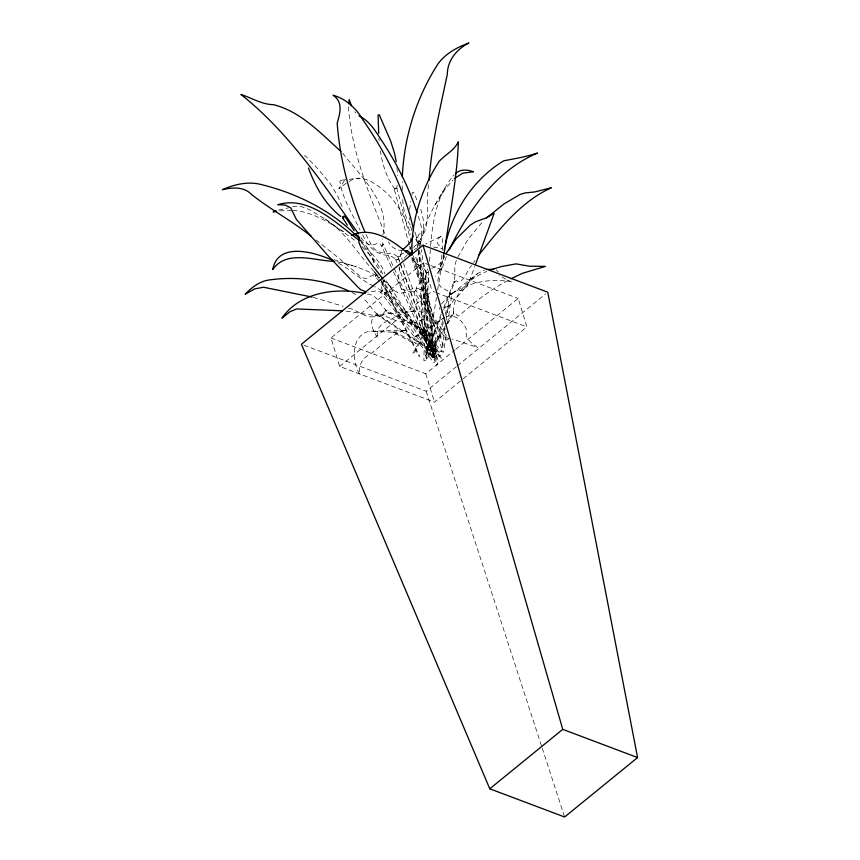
<?xml version="1.0" encoding="UTF-8"?>
<svg xmlns="http://www.w3.org/2000/svg" width="860" height="860" viewBox="0 0 860 860"><rect width="100%" height="100%" fill="white"/><g stroke="black" fill="none" stroke-linecap="round" stroke-linejoin="round"><path stroke-width="0.64" stroke-dasharray="4.3 3.22" d="M402.243 190.189L402.254 181.707M428.506 270.76L425.894 360.748L423.873 360.609L425.937 272.684C424.507 264.783 412.477 265.418 412.123 256.366M432.15 356.319C435.687 322.446 423.26 290.132 413.23 258.473M434.913 356.739C438.6 321.543 425.324 288.079 415.1 255.151M441.879 255.054L440.148 269.234L435.203 276.2M428.656 184.75C425.85 200.487 429.871 217.677 424.292 232.598L422.174 233.931L420.368 233.823A10.406 4.236 68.7 0 0 417.895 237.854L419.368 249.12M348.44 106.887C351.396 151.338 369.617 195.768 386.075 236.822M409.629 209.517L410.8 201.219M411.94 194.854C412.854 186.448 416.304 200.154 417.831 201.81M396.815 188.361L397.127 185.319M442.276 250.26C441.933 246.186 444.039 239.005 441.223 236.317L425.754 243.81M426.657 357.405L426.42 359.125L436.45 297.635M445.039 328.197L441.771 351.815L443.685 352.084L446.243 333.669M446.125 320.329L449.726 293.701L448.017 291.131L440.793 287.046L437.697 282.166L439.32 270.19L444.738 255.818M447.694 323.145L451.898 293.701L454.338 291.863L462.454 290.099L467.281 286.348L474.838 266.32M418.583 251.12C417.616 259.957 416.089 269.373 418.712 278.017L419.927 279.156L422.69 278.242A8.191 2.688 -79.9 0 1 424.926 279.812L436.644 365.521L437.471 364.124L425.786 277.812A6.891 2.268 -79.9 0 1 426.71 271.868L427.721 268.954M441.244 268.116L440.933 270.158L443.835 252.464M409.209 244.853L394.17 188.856L395.062 188.114L396.825 188.179L410.736 240.327M396.804 188.319L394.235 188.974L395.406 188.018M437.675 289.863L441.266 268.008M429.559 261.236C431.462 232.49 433.268 201.369 451.779 177.644M417.895 242.219L417.842 242.455A1.365 0.946 -5.3 0 0 418.229 243.111L419.54 243.326A1.365 0.968 -7.2 0 0 420.185 241.681A1.365 0.968 -7.2 0 0 417.895 242.23L418.207 246.1M445.05 314.33L447.662 306.364L443.233 308.235M419.293 246.68C423.206 225.277 433.795 205.862 445.211 187.63M443.954 254.775C443.47 261.773 437.611 267.159 430.935 268.417M399.706 266.88L398.567 277.522L400.867 288.25C406.361 293.959 415.283 284.864 420.185 289.734L428.484 354.503L431.032 353.277L422.765 288.67L425.324 284.402L431.172 279.898M440.976 269.922L441.459 268.041L441.406 270.577L446.447 256.162M384.431 279.801L381.517 286.939L382.27 290.831L435.31 361.404L433.805 362.683L381.034 292.507L376.873 290.744L368.048 292.26M456.434 260.429C453.112 267.224 456.219 274.781 453.876 281.682L441.707 312.685M439.654 307.461L439.718 309.31M442.932 320.565L432.311 351.719L433.902 350.471L443.652 321.887M445.77 315.674L449.855 304.612L461.691 292.099L471 279.565L477.246 273.76L484.803 269.943M379.281 281.188L375.465 276.651L376.142 274.856L374.444 271.642M420.379 242.832C425.119 231.802 424.378 219.106 420.293 207.98M441.223 313.921L425.162 354.847L425.592 356.051L441.696 315.029M443.652 310.051L454.467 282.51L456.079 280.769L458.004 281.908C465.4 280.779 466.668 270.266 471.57 265.514M445.888 324.994L453.306 312.352C453.876 292.002 468.646 278.909 486.792 271.394M375.54 276.716L376.142 274.856M457.875 256.979L468.109 239.22L483.062 221.192M401.76 250.787L400.663 255.087L402.211 259.86M391.386 267.159L381.851 246.401L383.076 244.261M445.211 326.144L427.012 357.169L427.259 358.426L444.835 328.477M447.544 323.865L453.628 313.502C455.864 310.825 456.359 316.974 459.057 315.878C474.376 302.064 491.017 289.111 509.582 279.629M434.891 205.196L445.62 188.501L453.069 179.847M424.926 279.812L425.797 278.414M409.65 249.024L411.908 245.487M381.851 246.401L383.033 244.132A10.406 6.181 87 0 1 382.291 238.79M424.947 279.887L425.818 278.651M473.581 262.44L475.021 260.451M441.492 304.042L446.974 297.625L477.246 273.76M404.264 258.086L409.328 252.883M452.887 176.128L454.08 174.784M441.223 236.317C435.859 239.08 435.601 244.917 441.986 246.841M447.598 306.859L449.318 305.44L447.63 306.74M460.433 381.012L434.472 402.158L339.668 366.425L330.982 337.991L423.399 262.708L429.635 265.063M339.668 366.425L432.096 291.142L434.59 292.088M330.982 337.991L425.775 373.724L454.854 350.041M455.886 349.192L518.193 298.442L526.89 326.886L461.465 380.163M303.913 345.172L426.151 391.246L456.294 366.704M457.327 365.855L545.681 293.894M304.204 155.961L305.279 155.768L317.447 168.323L329.896 183.105L337.185 194.94L342.645 207.84M380.604 292.12L382.27 290.831M346.257 183.148L338.872 188.845C339.937 185.889 349.805 176.644 339.861 181.116C342.237 198.219 352.579 214.28 359.985 229.964M444.685 317.458L413.789 337.442L424.087 332.498L412.553 354.148L414.327 352.998L425.818 331.508L444.254 317.748M380.679 292.185L382.399 291.024M450.565 294.658C468.367 281.844 491.081 277.952 512.388 282.015L507.948 280.081M383.7 279.812L393.525 290.207L398.341 292.905L401.803 293.088L410.747 290.992L413.983 291.658L415.939 290.487L416.552 287.122L422.099 280.231L423.238 274.351L419.293 267.019L411.897 257.366M420.185 289.734L422.84 288.283L420.142 289.573M414.036 291.69L416.014 290.626L448.479 339.055L446.684 340.194L413.983 291.658M349.16 181.481C357.943 175.15 368.736 179.385 376.637 185.115C393.869 196.327 404.845 214.968 410.714 234.296M292.572 206.766C304.117 203.669 315.298 214.043 325.048 218.913L356.535 241.585M414.015 249.604L417.261 247.949M403.748 253.109L401.491 254.162A8.751 5.955 7.3 0 0 398.61 258.817L399.728 262.182M446.222 316.77C455.198 313.019 464.357 322.36 466.614 330.358C464.11 338.517 471.861 343.484 477.644 347.472L452.005 338.98M415.036 336.583C425.979 333.25 437.74 336.41 448.705 338.27M365.941 234.35L372.272 246.884L375.981 250.281L380.722 252.593L393.493 253.807L397.868 256.785L400.781 255.785M418.551 241.606L418.885 241.509A1.365 0.946 -5.3 0 1 420.519 242.606M397.922 256.882L400.857 256.076M278.651 210.087L288.315 207.905M404.91 330.326C391.708 334.067 382.281 345.043 371.703 353.116C363.425 356.986 357.695 364.855 359.749 374.433C351.471 361.135 350.966 335.035 369.553 331.218L406.511 330.337L395.224 332.121L416.541 343.581L414.423 343.635L393.052 332.207L369.553 331.218M434.612 355.75L432.344 357.287L434.612 355.75L385.538 279.737M377.863 314.814C366.553 318.071 373.004 331.691 377.873 337.873C374.788 328.219 382.958 322.306 390.784 319.49C401.115 314.04 418.336 305.096 427.56 316.781L424.98 318.942L417.175 321.393L416.262 322.693L442.029 351.482L439.847 351.708L413.907 322.769L396.643 320.941L385.495 316.265L377.863 314.814L413.241 311.202M413.993 322.844L416.219 322.543L413.907 322.769M419.54 243.315L418.831 243.369M341.807 180.17L359.297 178.084M362.662 234.748C366.887 245.455 375.734 254.7 387.806 255.345A10.406 7.074 7.3 0 1 395.697 259.677L398.707 259.397M279.779 210.85L291.841 210.474M395.761 259.774L398.793 259.666M402.888 250.518C396.922 250.851 390.816 247.25 388.408 241.735M394.912 189.093C386.721 178.547 382.442 164.238 380.292 150.898M433.386 246.981L442.706 248.626M292.83 210.485C311.632 211.291 328.176 222.192 343.742 231.727M425.85 272.104L427.99 272.351M346.161 311.094L381.453 316.534C384.527 316.136 382.743 310.428 386.258 311.427L433.773 335.948L433.494 334.69L385.85 310.094C379.969 304.408 377.314 294.894 367.435 294.131M337.023 261.795C351.858 264.719 366.51 269.546 379.41 277.608M451.747 294.055L449.726 293.701L451.715 294.206M425.872 272.201L427.968 272.588M313.298 297.356L343.226 306.278M384.689 292.443L386.763 293.002L438.525 352.697L436.407 352.03L384.538 292.271L374.842 286.713M496.156 269.836L498.273 271.964M384.538 292.271L386.731 292.948L386.903 291.422L392.644 291.175L393.407 290.185L391.203 286.799L382.077 279.457M333.873 259.655L356.707 266.944M348.526 308.256C357.265 309.557 366.037 319.114 374.584 316.48L375.207 314.695L377.733 315.244L441.997 358.383L441.546 357.179L377.121 313.921C371.24 309.708 369.069 301.978 362.49 298.398M430.881 265.536L518.193 298.442M435.837 292.55L526.89 326.886M505.831 279.199L499.026 275.211M351.966 292.454L358.362 295.894M373.67 286.176C360.523 279.984 350.321 269.212 337.356 262.676M414.8 231.888A8.751 3.569 68.7 0 1 416.165 235.995L416.358 237.134L417.906 237.973M416.304 236.801L417.895 237.854M325.048 218.913C345.87 232.039 357.749 254.087 374.218 271.524M315.986 239.972L340.323 259.301L360.071 276.329L363.404 278.006L366.553 278.436L372.24 275.447L375.465 276.651M362.221 246.777C370.123 255.248 379.658 264.052 382.969 275.361M361.264 242.402C370.015 251.969 380.647 261.311 384.925 273.813M342.667 153.198C360.318 175.849 390.193 203.003 382.969 234.468A10.406 6.181 87 0 0 382.743 235.275M360.447 239.875C367.037 246.239 372.928 254.141 373.627 263.59M376.315 275.082L378.83 278.178M379.668 279.21L440.847 354.61L440.298 356.363L380.109 282.209M355.717 113.047L354.728 111.8M418.014 242.928L414.724 237.725M360.953 237.403C363.834 242.843 370.972 247.433 376.831 243.466A8.751 5.203 87 0 1 381.292 245.498L381.7 246.11M432.344 357.287L383.27 281.274M395.697 259.677L397.019 262.773M360.007 239.822L381.12 272.835M379.066 277.404L379.4 277.941M397.868 256.785L435.117 360.372L437.815 359.34L402.663 261.118M434.655 355.76C417.605 324.725 427.775 284.757 421.282 249.647M432.462 357.448C414.584 324.983 425.162 286.079 418.669 250.948M410.22 225.03C404.952 216.989 402.835 207.335 402.673 197.832M381.206 281.532L418.648 355.803L419.873 356.642L380.529 278.586M393.633 272.039L432.902 357.513L434.214 355.76L383.033 244.132M400.201 263.44L434.956 356.47L432.161 356.803L398.9 267.782M413.273 255.99L443.706 346.988L441.599 347.848L410.231 254.065M426.151 391.246L541.822 746.888M542.23 748.168L564.622 817M376.938 313.792L377.336 315.039M418.229 216.408C421.927 225.879 424.711 238.897 415.09 245.917A8.191 7.385 -38.1 0 0 413.692 247.551M423.399 262.708L432.096 291.142M425.775 373.724L434.472 402.158M454.058 281.156L454.467 282.51M411.65 230.512L410.016 223.525M409.564 246.089L410.65 249.808M454.026 281.241L454.381 282.704M377.121 313.921L377.4 315.072M385.721 310.019L385.946 311.341M453.478 311.997L453.704 313.384M419.551 250.443L434.579 357.126A1.333 0.591 12.7 0 0 434.837 356.567L434.44 356.233A1.451 0.634 12.7 0 0 433.075 355.857L432.483 355.933A1.333 0.591 12.7 0 0 432.225 356.491L432.634 356.825A1.451 0.634 12.7 0 0 433.988 357.19L432.806 356.083L418.003 249.034M416.358 237.134L417.82 247.712M453.446 312.062L453.628 313.502M385.85 310.094L386 311.352M420.572 242.359L421.056 247.207M397.008 167.614L397.46 175.504M378.959 138.385L379.142 140.889M409.414 217.892L409.489 219.569M374.68 271.975A8.191 1.935 50.7 0 1 375.154 272.459M375.637 272.964A8.191 1.935 50.7 0 1 376.11 273.491M376.572 274.028A8.191 1.935 50.7 0 1 378.314 276.286M424.077 332.551L425.969 331.347L424.077 332.551M395.224 332.132L393.052 332.207L395.224 332.121M433.279 357.825A1.376 1.129 -36 0 0 434.794 356.019A1.376 1.129 -36 0 0 432.601 355.965A1.376 1.129 -36 0 0 433.279 357.825"/><path stroke-width="1.29" d="M402.329 176.698C404.06 136.794 416.476 97.212 438.159 63.672C445.663 53.503 457.208 47.192 468.904 43C456.907 48.988 447.404 60.383 447.34 74.218C439.868 109.349 431.656 144.458 429.043 180.406M348.676 103.727L349.192 99.545L351.385 105.694M444.168 253.582C449.21 216.473 457.112 179.17 458.369 141.792C454.22 150.511 445.373 154.553 439.159 161.315C421.389 189.049 410.532 222.095 412.026 255.248M444.233 250.109L444.674 248.035M445.114 245.949C452.381 211.356 473.258 179.235 503.745 160.809C514.957 158.616 526.395 156.789 537.468 153.069C495.779 170.689 468.377 210.754 449.06 250.013M343.699 218.118A1.365 0.795 -32.8 0 1 342.635 217.526L343.355 216.505A1.365 0.795 -32.8 0 1 344.322 216.182L344.602 216.193A1.365 0.795 -32.8 0 1 345 217.096M342.635 217.526L342.861 216.978M475.773 263.891L494.135 213.312L485.943 217.988L475.236 221.934L470.398 225.03L456.133 239.026L445.888 253.743M413.219 235.952C411.607 241.671 407.361 245.981 402.76 249.486M478.697 255.237C499.155 229.48 520.622 201.724 551.324 187.77L534.877 191.92L524.901 192.973L520.063 194.468L504.024 203.917L486.502 217.913M454.36 178.536L462.82 173.139L473.43 171.774C467.636 169.549 460.304 169.001 455.435 173.537M409.328 252.883L409.951 252.335M406.006 252.066L407.823 250.54M423.023 245.186L301.419 344.226L489.781 788.792L564.622 817L637.582 757.574L547.755 292.207L423.023 245.186L562.752 729.355L637.582 757.574M489.781 788.792L562.752 729.355M511.184 278.726L522.353 273.329L545.498 266.385L529.642 266.234L516.086 263.87L501.176 266.578L489.974 270.115M405.06 250.496A6.891 6.213 -38.1 0 1 409.833 253.259L410.134 253.818L412.327 252.797A8.191 7.385 -38.1 0 1 412.402 250.776M275.888 210.926L273.114 211.915L276.436 211.302M486.91 269.406L493.629 269.309M342.398 310.804L296.635 308.955L290.056 311.675L281.994 318.146C299.592 292.045 336.679 287.132 365.242 293.518M334.669 261.375C315.308 261.042 286.595 249.271 272.749 269.556C277.973 240.897 315.964 252.603 333.433 260.698M366.274 291.895L360.759 289.734L357.91 287.111L327.38 254.979L296.41 219.461L290.68 207.83L285.327 205.067L277.802 204.701C308.751 195.22 336.4 223.353 358.792 240.09M312.051 297.044L263.568 287.251L254.657 288.895L245.175 294.27C251.421 287.627 259.139 281.661 268.341 280.091C295.324 276.125 323.661 279.371 348.504 290.873M358.964 115.96C370.907 121.432 376.916 133.816 383.99 144.082C397.675 165.518 409.296 188.415 417.057 212.689M311.266 236.339C292.282 221.031 270.545 209.593 251.496 194.446C244.165 186.437 231.996 187.405 222.417 189.684C234.597 184.266 248.475 181.051 261.644 184.653C298.259 193.694 333.336 211.506 359.587 238.94M340.775 216.462C325.101 204.282 315.19 186.448 308.525 168.065M410.198 255.56C394.987 241.939 372.563 225.288 351.278 235.489C356.685 232.888 361.383 236.425 358.717 241.897C363.715 255.656 373.906 267.342 382.861 278.812M340.915 151.381C320.909 133.429 300.495 111.359 273.587 104.705C261.892 104.49 251.765 97.986 240.95 94.46C288.906 132.472 323.553 184.298 358.512 233.845M344.989 216.419L354.159 230.706M342.721 217.946L347.322 225.105M365.059 232.329C350.203 197.768 339.883 160.626 337.195 123.087C339.979 113.584 343.43 101.985 333.078 95.234C346.129 98.868 356.33 108.478 362.995 120.024C386.097 153.241 404.834 190.157 413.606 229.835M410.134 253.818L412.327 252.797M396.256 161.701L394.45 152.929L390.623 140.911L379.185 114.67L378.088 115.165L378.69 133.375"/></g></svg>
